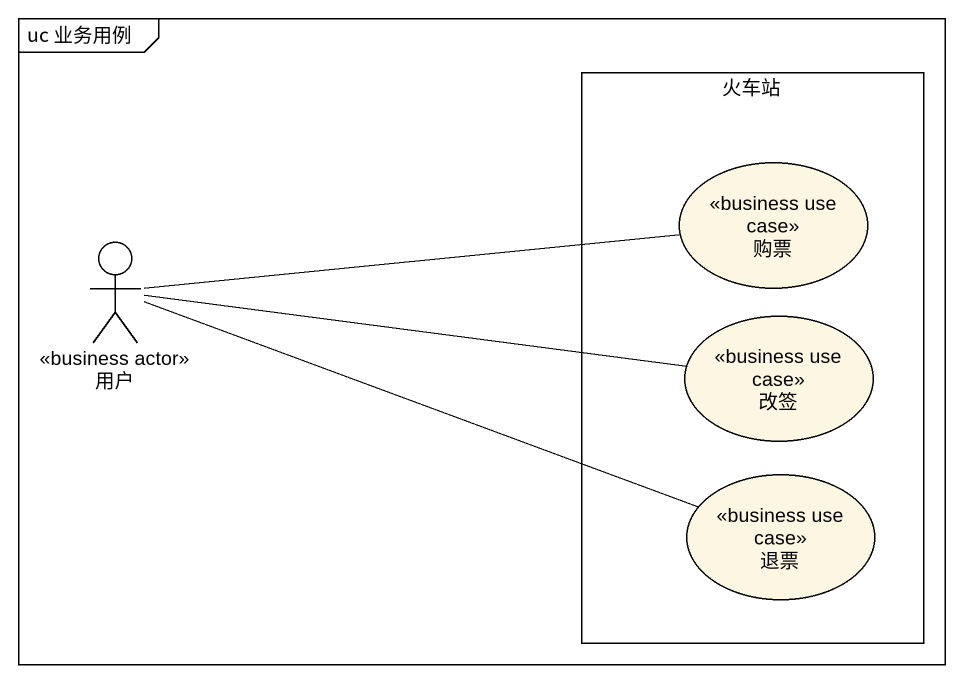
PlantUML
@startuml
mainframe uc 业务用例
rectangle 火车站 {
  usecase 购票 <<business use case>>
  usecase 改签 <<business use case>>
  usecase 退票 <<business use case>>
}
actor 用户 <<business actor>>
用户 -right- 购票
用户 -right- 改签
用户 -right- 退票
@enduml
